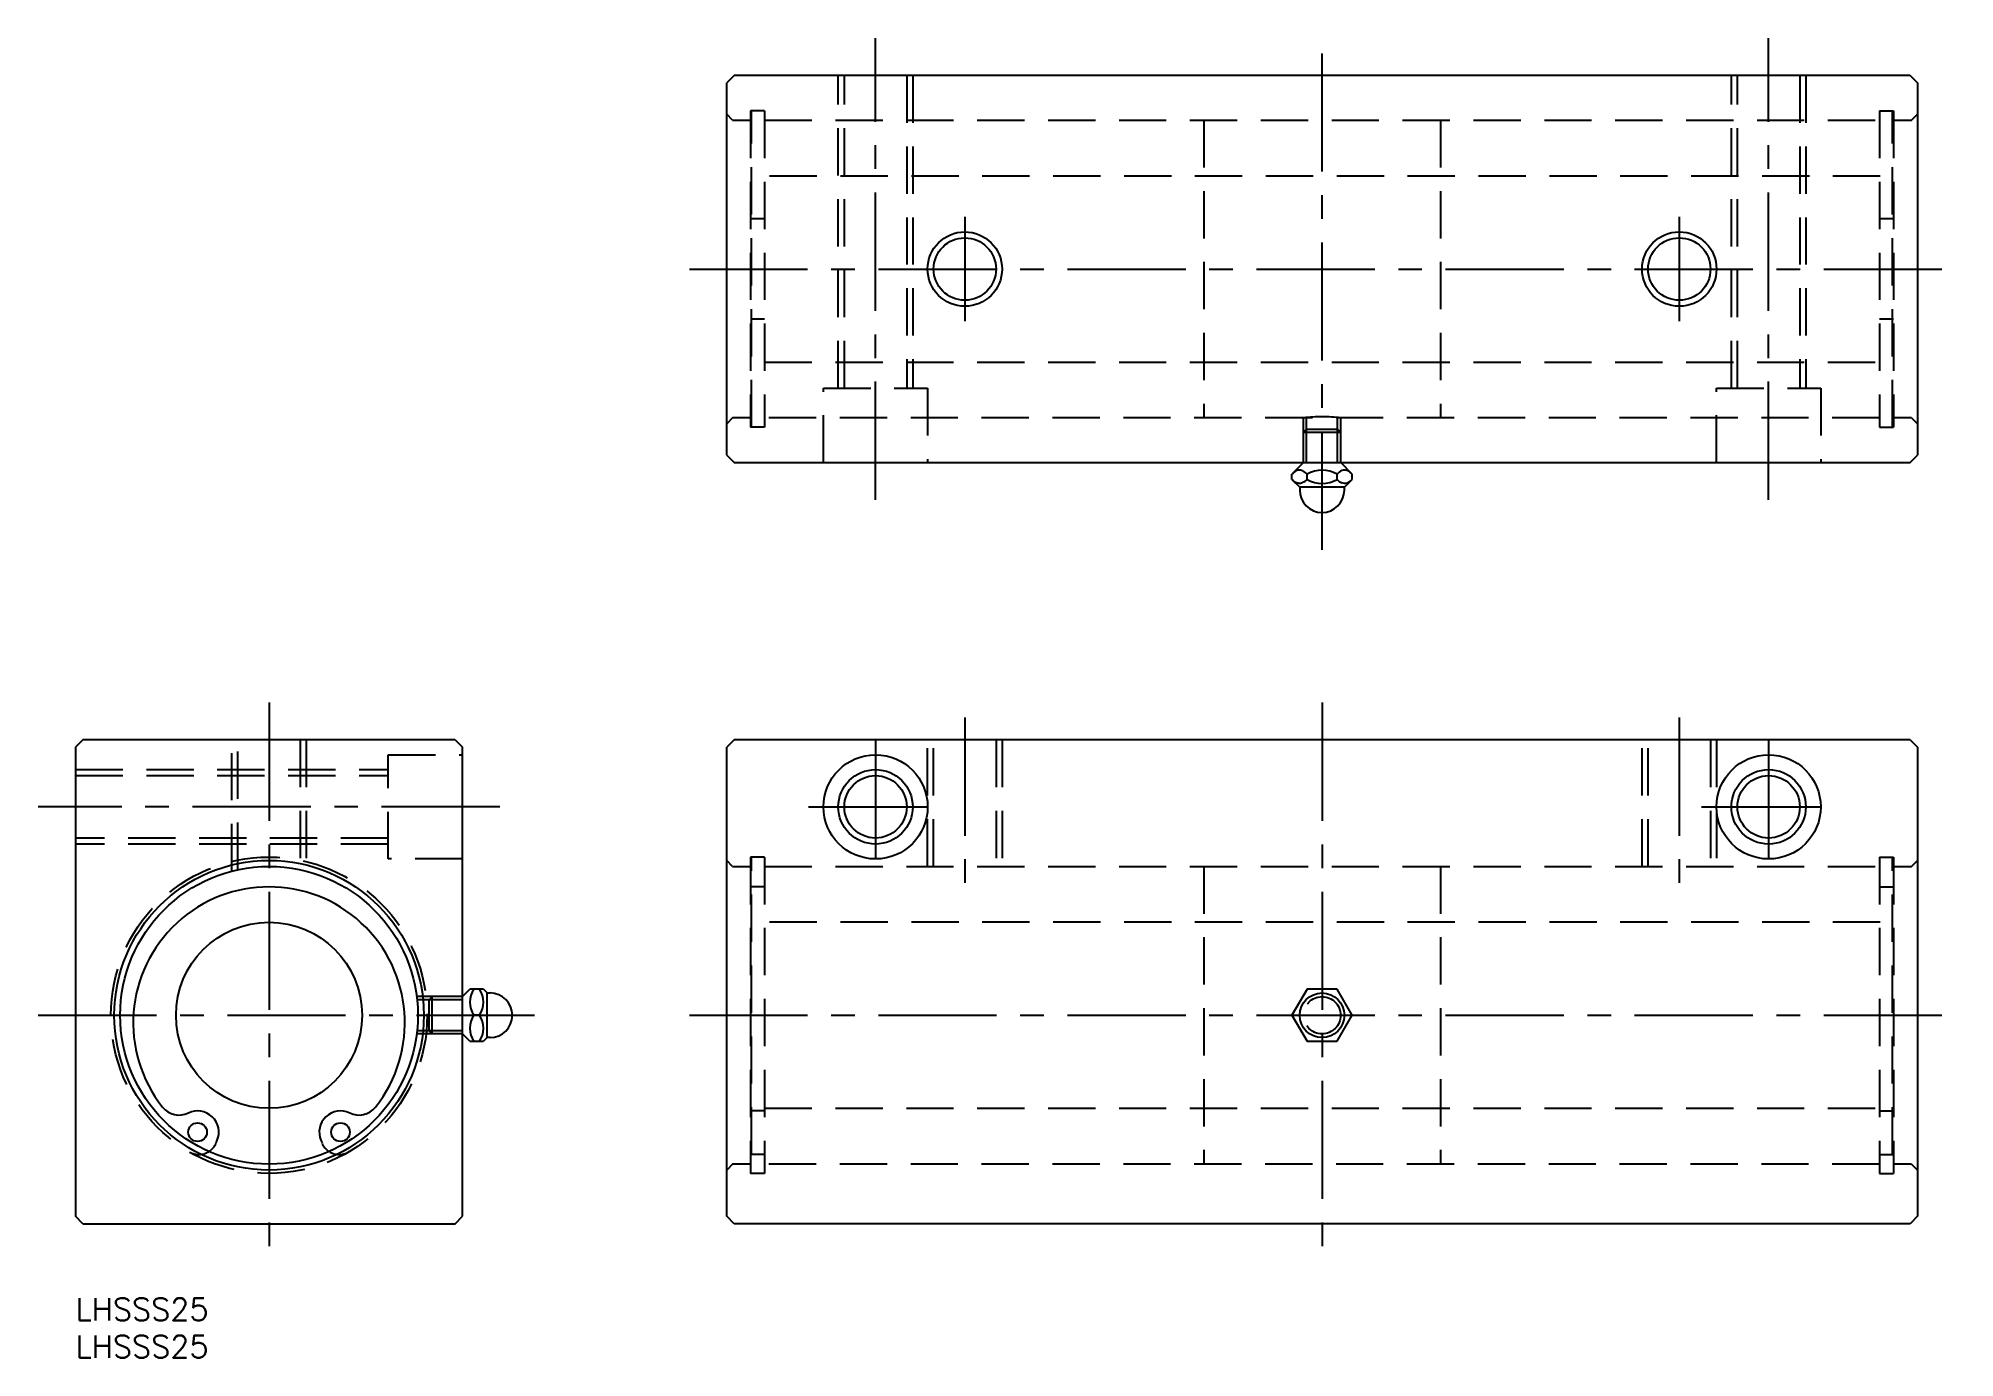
# Model space of a CAD drawing. Extents: x -5 to 252, y -8 to 169.
import ezdxf

# ---------------------------------------------------------------- set-up
doc = ezdxf.new("R2010")
doc.units = 0
doc.header["$LTSCALE"] = 0.5
doc.linetypes.add('CENTER', pattern=[50.8, 31.75, -6.35, 6.35, -6.35])
doc.linetypes.add('DASHED', pattern=[19.05, 12.7, -6.35])
for name, color, linetype in [('MSM_CENTER', 1, 'CENTER'), ('MSM_CONTINUOUS', 7, 'CONTINUOUS'), ('MSM_DASHED', 4, 'DASHED'), ('MSM_NARROW', 5, 'CONTINUOUS'), ('MSM_PART_NUMBER', 7, 'CONTINUOUS')]:
    doc.layers.add(name, color=color, linetype=linetype)
doc.styles.get("Standard").update_dxf_attribs({"font": 'txt.shx', "height": 3, "bigfont": 'bigfont.shx'})

# ---------------------------------------------------------------- blocks, each defined once
blk = doc.blocks.new('*U8')
at = {"layer": 'MSM_PART_NUMBER'}
blk.add_text('LHSSS25', height=3, dxfattribs=at).set_placement((0, -3))
blk = doc.blocks.new('*U9')
at = {"layer": 'MSM_PART_NUMBER'}
blk.add_text('LHSSS25', height=3, dxfattribs=at).set_placement((0, -8))

msp = doc.modelspace()

# ---------------------------------------------------------------- linework, layer by layer
at = {"layer": 'MSM_CENTER'}
for p, q in [((107.49, 107.25), (107.49, 169.25)), ((167.49, 100.55), (167.49, 169.25)), ((227.49, 107.25), (227.49, 169.25)), ((119.49, 145.25), (119.49, 131.25)), ((215.49, 145.25), (215.49, 131.25)), ((82.49, 138.25), (252.49, 138.25)), ((26, 80), (26, 5)), ((167.49, 80), (167.49, 5)), ((119.49, 78), (119.49, 55)), ((215.49, 78), (215.49, 55)), ((107.49, 75), (107.49, 57)), ((227.49, 75), (227.49, 57)), ((57, 66), (-5, 66)), ((98.49, 66), (116.49, 66)), ((218.49, 66), (236.49, 66)), ((-5, 38), (63.7, 38)), ((82.49, 38), (252.49, 38))]:
    msp.add_line(p, q, dxfattribs=at)
at = {"layer": 'MSM_CONTINUOUS'}
for p, q in [((88.49, 164.25), (87.49, 163.25)), ((87.49, 113.25), (87.49, 163.25)), ((246.49, 164.25), (88.49, 164.25)), ((246.49, 164.25), (247.49, 163.25)), ((247.49, 163.25), (247.49, 113.25)), ((87.49, 113.25), (88.49, 112.25)), ((88.49, 112.25), (246.49, 112.25)), ((164.99, 112.25), (163.45, 110.71)), ((164.26, 111.23), (164.1, 111.17)), ((164.43, 111.25), (164.26, 111.23)), ((164.59, 111.24), (164.43, 111.25)), ((164.74, 111.2), (164.59, 111.24)), ((164.9, 111.14), (164.74, 111.2)), ((171.53, 110.71), (169.99, 112.25)), ((170.33, 111.23), (170.16, 111.17)), ((170.49, 111.25), (170.33, 111.23)), ((170.65, 111.24), (170.49, 111.25)), ((170.81, 111.2), (170.65, 111.24)), ((170.96, 111.14), (170.81, 111.2)), ((246.49, 112.25), (247.49, 113.25)), ((163.45, 109.99), (163.45, 110.71)), ((163.45, 109.99), (164.49, 108.95)), ((164.26, 109.47), (164.1, 109.52)), ((164.43, 109.45), (164.26, 109.47)), ((164.59, 109.46), (164.43, 109.45)), ((170.49, 108.95), (164.49, 108.95)), ((164.49, 108.95), (164.49, 108.55)), ((164.74, 109.49), (164.59, 109.46)), ((164.9, 109.56), (164.74, 109.49)), ((165.47, 109.99), (165.47, 110.71)), ((169.51, 109.99), (169.51, 110.71)), ((170.33, 109.47), (170.16, 109.52)), ((170.49, 109.45), (170.33, 109.47)), ((170.49, 108.95), (171.53, 109.99)), ((170.65, 109.46), (170.49, 109.45)), ((170.49, 108.55), (170.49, 108.95)), ((170.81, 109.49), (170.65, 109.46)), ((170.96, 109.56), (170.81, 109.49)), ((171.53, 109.99), (171.53, 110.71)), ((1, 75), (0, 74)), ((51, 75), (1, 75)), ((51, 75), (52, 74)), ((88.49, 75), (87.49, 74)), ((246.49, 75), (88.49, 75)), ((246.49, 75), (247.49, 74)), ((0, 74), (0, 11)), ((52, 11), (52, 74)), ((87.49, 11), (87.49, 74)), ((247.49, 74), (247.49, 11)), ((52, 40.5), (53, 41.5)), ((54.8, 41.5), (53, 41.5)), ((54.8, 41.5), (55.3, 41)), ((165.47, 41.5), (163.45, 38)), ((169.51, 41.5), (165.47, 41.5)), ((171.53, 38), (169.51, 41.5)), ((55.3, 35), (55.3, 41)), ((55.3, 41), (55.7, 41)), ((54.26, 38), (53.54, 38)), ((163.45, 38), (165.47, 34.5)), ((169.51, 34.5), (171.53, 38)), ((53, 34.5), (52, 35.5)), ((53, 34.5), (54.8, 34.5)), ((55.3, 35), (54.8, 34.5)), ((55.7, 35), (55.3, 35)), ((165.47, 34.5), (169.51, 34.5)), ((18.88, 20.84), (19.03, 21.21)), ((32.97, 21.21), (33.12, 20.84)), ((1, 10), (0, 11)), ((51, 10), (52, 11)), ((88.49, 10), (87.49, 11)), ((247.49, 11), (246.49, 10)), ((1, 10), (51, 10)), ((246.49, 10), (88.49, 10))]:
    msp.add_line(p, q, dxfattribs=at)
for centre, radius in [((119.49, 138.25), 4.19), ((215.49, 138.25), 4.19), ((107.49, 66), 7), ((227.49, 66), 7), ((107.49, 66), 4.19), ((227.49, 66), 4.19), ((26, 38), 20.8), ((26, 38), 20), ((26, 38), 12.5), ((167.49, 38), 3), ((16.4, 22.3), 1.25), ((35.6, 22.3), 1.25)]:
    msp.add_circle(centre, radius, dxfattribs=at)
for centre, radius, start, end in [((164.92, 109.35), 2, 114.2524, 137.3125), ((163.81, 109.1), 2.31, 43.9259, 61.774), ((167.49, 107.2), 4.04, 60.0152, 119.9848), ((170.98, 109.35), 2, 114.2524, 137.3125), ((169.87, 109.1), 2.31, 43.9259, 61.774), ((164.92, 111.35), 2, 222.6875, 245.7476), ((167.49, 108.55), 3, 180, 0), ((163.81, 111.59), 2.31, 298.226, 316.0741), ((167.49, 113.49), 4.04, 240.0218, 299.9782), ((170.98, 111.35), 2, 222.6875, 245.7476), ((169.87, 111.59), 2.31, 298.226, 316.0741), ((26, 37), 18.25, 321.621, 218.379), ((56.1, 39.75), 3.1, 145.6273, 214.3727), ((51.7, 39.75), 3.1, 325.6273, 34.3727), ((55.7, 38), 3, 270, 90), ((56.1, 36.25), 3.1, 145.6282, 214.3718), ((51.7, 36.25), 3.1, 325.6273, 34.3727), ((13.93, 27.44), 2.85, 218.379, 295.7059), ((16.4, 22.3), 2.85, 337.4615, 115.7059), ((35.6, 22.3), 2.85, 64.2941, 202.5385), ((38.07, 27.44), 2.85, 244.2941, 321.621), ((16.57, 21.79), 2.5, 303.0556, 337.4615), ((35.43, 21.79), 2.5, 202.5385, 236.9444)]:
    msp.add_arc(centre, radius, start, end, dxfattribs=at)
at = {"layer": 'MSM_DASHED'}
for p, q in [((102.49, 122.25), (102.49, 164.25)), ((103.3, 122.25), (103.3, 164.25)), ((111.68, 164.25), (111.68, 122.25)), ((112.49, 164.25), (112.49, 122.25)), ((222.49, 122.25), (222.49, 164.25)), ((223.3, 122.25), (223.3, 164.25)), ((231.68, 164.25), (231.68, 122.25)), ((232.49, 164.25), (232.49, 122.25)), ((88.29, 158.25), (87.49, 159.05)), ((88.29, 158.25), (90.69, 158.25)), ((92.59, 159.5, 1.75), (90.69, 159.5, 1.75)), ((90.69, 159.5), (90.69, 117)), ((90.84, 117, 1.25), (90.84, 159.5, 1.25)), ((92.59, 159.5), (92.59, 117)), ((92.59, 158.25), (242.39, 158.25)), ((151.59, 158.25), (151.59, 118.25)), ((183.39, 158.25), (183.39, 118.25)), ((242.39, 159.5, 1.75), (244.29, 159.5, 1.75)), ((242.39, 159.5), (242.39, 117)), ((244.14, 117, 1.25), (244.14, 159.5, 1.25)), ((244.29, 159.5), (244.29, 117)), ((244.29, 158.25), (246.69, 158.25)), ((246.69, 158.25), (247.49, 159.05)), ((242.49, 150.75), (92.49, 150.75)), ((92.59, 145), (90.69, 145)), ((244.29, 145), (242.39, 145)), ((92.59, 131.5), (90.69, 131.5)), ((244.29, 131.5), (242.39, 131.5)), ((92.59, 125.75), (242.39, 125.75)), ((100.49, 122.25), (114.49, 122.25)), ((100.49, 112.25), (100.49, 122.25)), ((114.49, 122.25), (114.49, 112.25)), ((220.49, 122.25), (234.49, 122.25)), ((220.49, 112.25), (220.49, 122.25)), ((234.49, 122.25), (234.49, 112.25)), ((88.29, 118.25), (87.49, 117.45)), ((90.69, 118.25), (88.29, 118.25)), ((92.59, 117, 1.75), (90.69, 117, 1.75)), ((242.39, 118.25), (92.59, 118.25)), ((164.99, 112.25), (164.99, 118.25)), ((165.42, 116.75), (164.99, 116.32)), ((164.99, 116.32), (169.99, 116.32)), ((165.42, 112.25), (165.42, 118.3)), ((165.42, 116.75), (169.56, 116.75)), ((169.56, 112.25), (169.56, 118.3)), ((169.56, 116.75), (169.99, 116.32)), ((169.99, 112.25), (169.99, 118.25)), ((242.39, 117, 1.75), (244.29, 117, 1.75)), ((246.69, 118.25), (244.29, 118.25)), ((246.69, 118.25), (247.49, 117.45)), ((21, 57.36), (21, 75)), ((21.81, 57.56), (21.81, 75)), ((30.19, 75), (30.19, 57.56)), ((31, 75), (31, 57.36)), ((114.49, 58), (114.49, 75)), ((115.3, 58), (115.3, 75)), ((123.68, 75), (123.68, 58)), ((124.49, 75), (124.49, 58)), ((210.49, 58), (210.49, 75)), ((211.3, 58), (211.3, 75)), ((219.68, 75), (219.68, 58)), ((220.49, 75), (220.49, 58)), ((42, 59), (42, 73)), ((42, 73), (52, 73)), ((0, 71), (42, 71)), ((0, 70.19), (42, 70.19)), ((42, 61.81), (0, 61.81)), ((42, 61), (0, 61)), ((92.59, 59.25, 1.75), (90.69, 59.25, 1.75)), ((90.69, 59.25), (90.69, 16.75)), ((90.84, 19.29, 1.25), (90.84, 59.25, 1.25)), ((92.59, 59.25), (92.59, 16.75)), ((242.39, 59.25, 1.75), (244.29, 59.25, 1.75)), ((242.39, 59.25), (242.39, 16.75)), ((244.14, 19.29, 1.25), (244.14, 59.25, 1.25)), ((244.29, 59.25), (244.29, 16.75)), ((52, 59), (42, 59)), ((88.29, 58), (87.49, 58.8)), ((88.29, 58), (90.69, 58)), ((92.59, 58), (242.39, 58)), ((151.59, 58), (151.59, 18)), ((183.39, 58), (183.39, 18)), ((244.29, 58), (246.69, 58)), ((246.69, 58), (247.49, 58.8)), ((92.59, 55.25, 1.75), (90.84, 55.25, 1.75)), ((242.39, 55.25, 1.75), (244.14, 55.25, 1.75)), ((242.49, 50.5), (92.49, 50.5)), ((52, 40.5), (45.84, 40.5)), ((52, 40.07), (45.89, 40.07)), ((47.5, 40.07), (47.93, 40.5)), ((47.5, 35.93), (47.5, 40.07)), ((47.93, 35.5), (47.93, 40.5)), ((52, 35.5), (45.84, 35.5)), ((52, 35.93), (45.89, 35.93)), ((47.5, 35.93), (47.93, 35.5)), ((92.59, 25.15, 1.75), (90.84, 25.15, 1.75)), ((92.59, 25.5), (242.39, 25.5)), ((242.39, 25.15, 1.75), (244.14, 25.15, 1.75)), ((92.59, 19.29, 1.75), (90.84, 19.29, 1.75)), ((242.39, 19.29, 1.75), (244.14, 19.29, 1.75)), ((88.29, 18), (87.49, 17.2)), ((90.69, 18), (88.29, 18)), ((92.59, 16.75, 1.75), (90.69, 16.75, 1.75)), ((242.39, 18), (92.59, 18)), ((242.39, 16.75, 1.75), (244.29, 16.75, 1.75)), ((246.69, 18), (244.29, 18)), ((246.69, 18), (247.49, 17.2))]:
    msp.add_line(p, q, dxfattribs=at)
for centre, radius in [((26, 38), 21.25), ((167.49, 38), 2.5)]:
    msp.add_circle(centre, radius, dxfattribs=at)
for centre, radius, start, end in [((167.49, 98.41), 20, 82.8192, 97.1808), ((16.57, 21.79), 2.5, 239.7993, 303.0556), ((35.43, 21.79), 2.5, 236.9444, 300.2007)]:
    msp.add_arc(centre, radius, start, end, dxfattribs=at)
at = {"layer": 'MSM_NARROW'}
for centre in [(119.49, 138.25), (215.49, 138.25), (107.49, 66), (227.49, 66)]:
    msp.add_circle(centre, 5, dxfattribs=at)

# ---------------------------------------------------------------- block references
at = {"layer": 'MSM_CONTINUOUS'}
for name in ['*U8', '*U9']:
    msp.add_blockref(name, (0, 0), dxfattribs=at)

doc.saveas('drawing.dxf')
